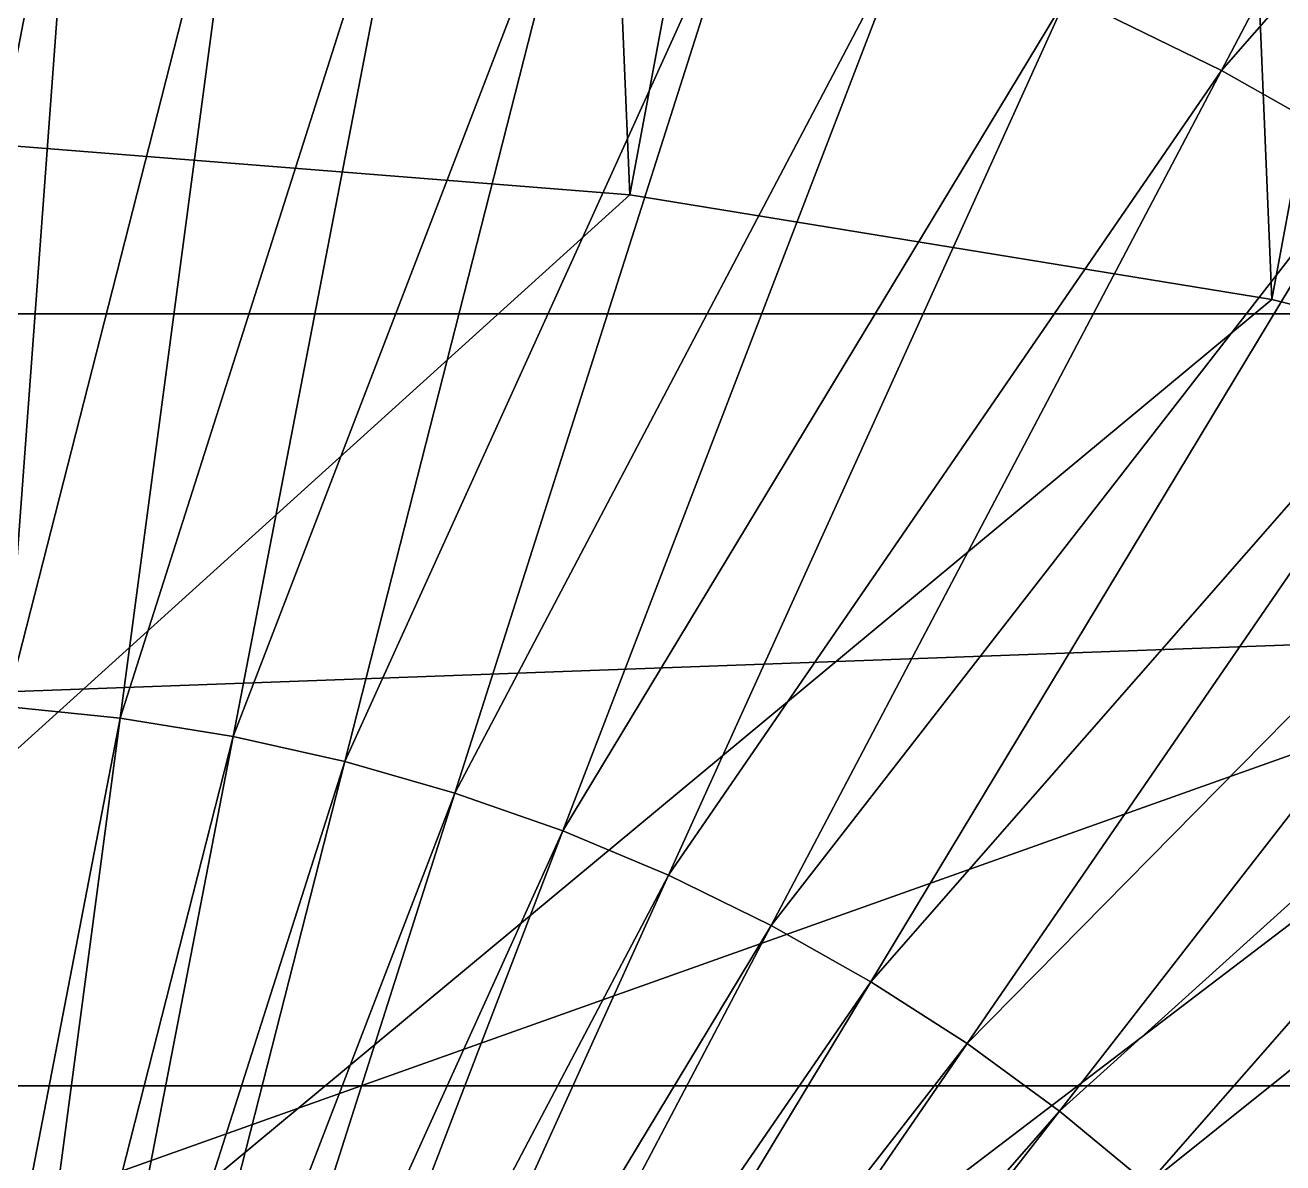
# Model space of a CAD drawing. Header units: metres. Extents: x -4.09 to 4.09, y -3.78 to 3.78.
# Drawn here: x -0.0418 to 0.3042, y 1.2294 to 1.5426 of the extents above; entities that cross this region are included whole.
import ezdxf

# ---------------------------------------------------------------- set-up
doc = ezdxf.new("R2010")
doc.units = ezdxf.units.M

msp = doc.modelspace()

# ---------------------------------------------------------------- linework, layer by layer
at = {"layer": 'statue_1', "color": 253}
for points in [[(-3.232, 0.082765, 16.714041), (3.348243, -0.166798, 15.068974), (3.367858, 2.430878, 15.064072)], [(-3.232, 2.430878, 16.714041), (-3.232, 0.082765, 16.714041), (3.367858, 2.430878, 15.064072)], [(-2.176662, 2.430878, 9.351602), (2.236946, 2.430878, 9.351602), (2.216392, -1.034236, 9.351602)], [(-2.157675, -1.034236, 9.351602), (-2.176662, 2.430878, 9.351602), (2.216392, -1.034236, 9.351602)], [(-1.437844, 0.146119, 15.295901), (-0.086352, 2.290978, 15.674101), (1.265203, 0.146119, 15.295901)], [(-0.086352, 2.290978, 15.674101), (-0.053453, 1.509987, 20.101959), (0.091428, 2.283835, 15.672838)], [(-0.086352, 2.290978, 15.674101), (0.091428, 2.283835, 15.672838), (1.265203, 0.146119, 15.295901)], [(0.124578, 1.495825, 20.124771), (0.091428, 2.283835, 15.672838), (-0.053453, 1.509987, 20.101959)], [(0.091428, 2.283835, 15.672838), (0.124578, 1.495825, 20.124771), (0.267955, 2.262435, 15.669063)], [(0.091428, 2.283835, 15.672838), (0.267955, 2.262435, 15.669063), (1.265203, 0.146119, 15.295901)], [(0.124578, 1.495825, 20.124771), (0.301167, 1.467062, 20.14677), (0.267955, 2.262435, 15.669063)], [(0.267955, 2.262435, 15.669063), (0.301167, 1.467062, 20.14677), (0.442163, 2.226872, 15.662797)], [(0.267955, 2.262435, 15.669063), (0.442163, 2.226872, 15.662797), (1.265203, 0.146119, 15.295901)], [(0.475125, 1.423885, 20.167812), (0.442163, 2.226872, 15.662797), (0.301167, 1.467062, 20.14677)], [(1.967048, -0.334928, 9.392891), (1.967048, 1.975148, 9.392891), (-2.139753, 1.975148, 9.392891)], [(-2.139753, -0.334928, 9.392891), (1.967048, -0.334928, 9.392891), (-2.139753, 1.975148, 9.392891)], [(-2.139753, -0.334928, 9.007879), (-2.139753, 1.975148, 9.007879), (1.967048, 1.975148, 9.007879)], [(-2.139753, -0.334928, 9.007879), (1.967048, -0.334928, 9.007879), (1.967048, 1.975148, 9.007879)], [(1.967048, 1.975148, 9.007879), (1.967048, -0.334928, 9.007879), (-2.139753, 1.975148, 9.007879)], [(1.967048, -0.334928, 9.007879), (-2.139753, -0.334928, 9.007879), (-2.139753, 1.975148, 9.007879)], [(0.409891, 1.762996, 1.488987), (0.245019, 1.550782, 1.543334), (0.287318, 1.530071, 1.543334)], [(0.409891, 1.762996, 1.488987), (0.287318, 1.530071, 1.543334), (0.464346, 1.732259, 1.488987)], [(0.328301, 1.506916, 1.543334), (0.464346, 1.732259, 1.488987), (0.287318, 1.530071, 1.543334)], [(-0.984715, -0.078253, 7.467829), (-0.984715, 1.718473, 7.467829), (0.812011, -0.078253, 7.467829)], [(0.812011, 1.718473, 7.467829), (-0.984715, 1.718473, 7.467829), (0.812011, -0.078253, 7.467829)], [(-0.984715, 1.718473, 1.307628), (-0.984715, -0.078253, 1.307628), (0.812011, 1.718473, 1.307628)], [(-0.984715, -0.078253, 1.307628), (0.812011, -0.078253, 1.307628), (0.812011, 1.718473, 1.307628)], [(0.812011, 1.718473, 7.467829), (0.812011, -0.078253, 7.467829), (-0.984715, -0.078253, 7.467829)], [(-0.984715, 1.718473, 7.467829), (0.812011, 1.718473, 7.467829), (-0.984715, -0.078253, 7.467829)], [(-2.918175, 1.672101, 0.043246), (2.745471, 1.672101, 0.043246), (-2.972756, 1.463114, 0.043246)], [(2.800114, 1.463114, 0.043246), (-2.972756, 1.463114, 0.043246), (2.745471, 1.672101, 0.043246)], [(-0.02751, 1.620246, 1.543334), (-0.074571, 1.622314, 1.543334), (-0.078456, 1.356427, 1.582284)], [(-0.02751, 1.620246, 1.543334), (-0.078456, 1.356427, 1.582284), (-0.046999, 1.355048, 1.582284)], [(0.019363, 1.61542, 1.543334), (-0.02751, 1.620246, 1.543334), (-0.046999, 1.355048, 1.582284)], [(0.019363, 1.61542, 1.543334), (-0.046999, 1.355048, 1.582284), (-0.015666, 1.351821, 1.582284)], [(0.019363, 1.61542, 1.543334), (-0.015666, 1.351821, 1.582284), (0.065861, 1.607838, 1.543334)], [(0.015416, 1.346745, 1.582284), (0.065861, 1.607838, 1.543334), (-0.015666, 1.351821, 1.582284)], [(0.111794, 1.597561, 1.543334), (0.065861, 1.607838, 1.543334), (0.015416, 1.346745, 1.582284)], [(0.046121, 1.339883, 1.582284), (0.111794, 1.597561, 1.543334), (0.015416, 1.346745, 1.582284)], [(0.046121, 1.339883, 1.582284), (0.157101, 1.584589, 1.543334), (0.111794, 1.597561, 1.543334)], [(0.076388, 1.331204, 1.582284), (0.157101, 1.584589, 1.543334), (0.046121, 1.339883, 1.582284)], [(0.076388, 1.331204, 1.582284), (0.20153, 1.568986, 1.543334), (0.157101, 1.584589, 1.543334)], [(0.076388, 1.331204, 1.582284), (0.106154, 1.320771, 1.582284), (0.20153, 1.568986, 1.543334)], [(0.245019, 1.550782, 1.543334), (0.20153, 1.568986, 1.543334), (0.106154, 1.320771, 1.582284)], [(0.245019, 1.550782, 1.543334), (0.106154, 1.320771, 1.582284), (0.135168, 1.308614, 1.582284)], [(0.245019, 1.550782, 1.543334), (0.135168, 1.308614, 1.582284), (0.287318, 1.530071, 1.543334)], [(0.163493, 1.294765, 1.582284), (0.287318, 1.530071, 1.543334), (0.135168, 1.308614, 1.582284)], [(0.328301, 1.506916, 1.543334), (0.287318, 1.530071, 1.543334), (0.163493, 1.294765, 1.582284)], [(-0.053453, 1.509987, 20.101959), (-2.247724, -0.650978, 19.720924), (0.124578, 1.495825, 20.124771)], [(0.190877, 1.279287, 1.582284), (0.328301, 1.506916, 1.543334), (0.163493, 1.294765, 1.582284)], [(0.190877, 1.279287, 1.582284), (0.367905, 1.481412, 1.543334), (0.328301, 1.506916, 1.543334)], [(0.301167, 1.467062, 20.14677), (0.124578, 1.495825, 20.124771), (-2.247724, -0.650978, 19.720924)], [(0.217384, 1.262242, 1.582284), (0.367905, 1.481412, 1.543334), (0.190877, 1.279287, 1.582284)], [(0.217384, 1.262242, 1.582284), (0.405943, 1.45362, 1.543334), (0.367905, 1.481412, 1.543334)], [(0.475125, 1.423885, 20.167812), (0.301167, 1.467062, 20.14677), (-2.247724, -0.650978, 19.720924)], [(2.800114, 1.463114, 0.043246), (2.839343, 1.25068, 0.043246), (-3.012047, 1.25068, 0.043246)], [(-2.972756, 1.463114, 0.043246), (2.800114, 1.463114, 0.043246), (-3.012047, 1.25068, 0.043246)], [(0.217384, 1.262242, 1.582284), (0.242763, 1.24363, 1.582284), (0.405943, 1.45362, 1.543334)], [(0.442288, 1.423635, 1.543334), (0.405943, 1.45362, 1.543334), (0.242763, 1.24363, 1.582284)], [(0.645385, 1.366579, 20.187757), (0.475125, 1.423885, 20.167812), (-2.247724, -0.650978, 19.720924)], [(0.442288, 1.423635, 1.543334), (0.242763, 1.24363, 1.582284), (0.267077, 1.223609, 1.582284)], [(0.442288, 1.423635, 1.543334), (0.267077, 1.223609, 1.582284), (0.476754, 1.391582, 1.543334)], [(0.290138, 1.202177, 1.582284), (0.476754, 1.391582, 1.543334), (0.267077, 1.223609, 1.582284)], [(0.50934, 1.357523, 1.543334), (0.476754, 1.391582, 1.543334), (0.290138, 1.202177, 1.582284)], [(0.810695, 1.295517, 20.20647), (0.645385, 1.366579, 20.187757), (-2.247724, -0.650978, 19.720924)], [(0.311883, 1.179399, 1.582284), (0.50934, 1.357523, 1.543334), (0.290138, 1.202177, 1.582284)], [(-0.066613, 1.088033, 1.605708), (-0.015666, 1.351821, 1.582284), (-0.046999, 1.355048, 1.582284)], [(-0.066613, 1.088033, 1.605708), (-0.050946, 1.086404, 1.605708), (-0.015666, 1.351821, 1.582284)], [(0.015416, 1.346745, 1.582284), (-0.015666, 1.351821, 1.582284), (-0.050946, 1.086404, 1.605708)], [(-0.035406, 1.083866, 1.605708), (0.015416, 1.346745, 1.582284), (-0.050946, 1.086404, 1.605708)], [(-0.035406, 1.083866, 1.605708), (0.046121, 1.339883, 1.582284), (0.015416, 1.346745, 1.582284)], [(-0.035406, 1.083866, 1.605708), (-0.01999, 1.08042, 1.605708), (0.046121, 1.339883, 1.582284)], [(0.076388, 1.331204, 1.582284), (0.046121, 1.339883, 1.582284), (-0.01999, 1.08042, 1.605708)], [(-0.004825, 1.076096, 1.605708), (0.076388, 1.331204, 1.582284), (-0.01999, 1.08042, 1.605708)], [(-0.004825, 1.076096, 1.605708), (0.106154, 1.320771, 1.582284), (0.076388, 1.331204, 1.582284)], [(-0.004825, 1.076096, 1.605708), (0.010089, 1.070863, 1.605708), (0.106154, 1.320771, 1.582284)], [(0.010089, 1.070863, 1.605708), (0.135168, 1.308614, 1.582284), (0.106154, 1.320771, 1.582284)], [(0.024627, 1.064785, 1.605708), (0.135168, 1.308614, 1.582284), (0.010089, 1.070863, 1.605708)], [(0.024627, 1.064785, 1.605708), (0.163493, 1.294765, 1.582284), (0.135168, 1.308614, 1.582284)], [(0.969989, 1.211201, 20.223824), (0.810695, 1.295517, 20.20647), (-2.247724, -0.650978, 19.720924)], [(0.024627, 1.064785, 1.605708), (0.03879, 1.05786, 1.605708), (0.163493, 1.294765, 1.582284)], [(0.190877, 1.279287, 1.582284), (0.163493, 1.294765, 1.582284), (0.03879, 1.05786, 1.605708)], [(0.190877, 1.279287, 1.582284), (0.03879, 1.05786, 1.605708), (0.052513, 1.05009, 1.605708)], [(0.217384, 1.262242, 1.582284), (0.190877, 1.279287, 1.582284), (0.052513, 1.05009, 1.605708)], [(0.065798, 1.041536, 1.605708), (0.217384, 1.262242, 1.582284), (0.052513, 1.05009, 1.605708)], [(0.065798, 1.041536, 1.605708), (0.242763, 1.24363, 1.582284), (0.217384, 1.262242, 1.582284)], [(-3.012047, 1.25068, 0.043246), (2.839343, 1.25068, 0.043246), (-3.035671, 1.03599, 0.043246)], [(2.862967, 1.03599, 0.043246), (-3.035671, 1.03599, 0.043246), (2.839343, 1.25068, 0.043246)], [(0.065798, 1.041536, 1.605708), (0.078519, 1.03223, 1.605708), (0.242763, 1.24363, 1.582284)], [(0.078519, 1.03223, 1.605708), (0.267077, 1.223609, 1.582284), (0.242763, 1.24363, 1.582284)]]:
    msp.add_3dface(points, dxfattribs=at)

doc.saveas('drawing.dxf')
